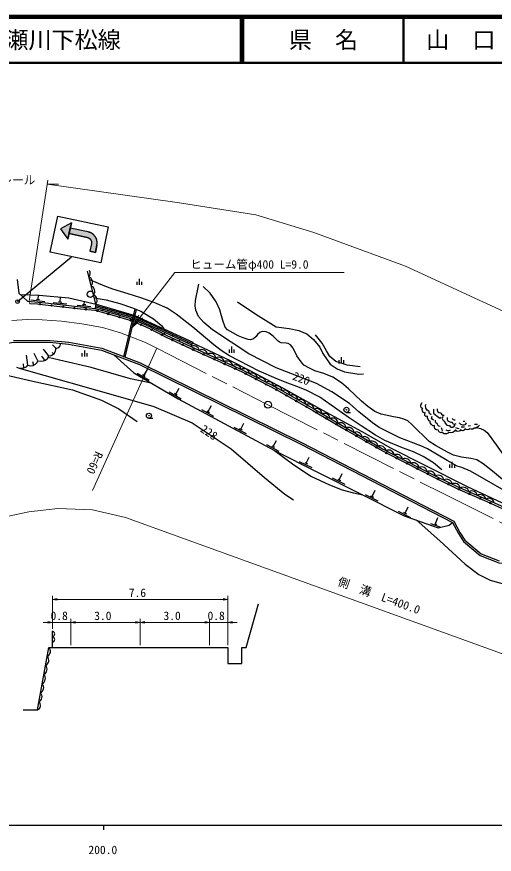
# Model space of a CAD drawing. Units: millimetres, scale not verified, with parts at other scales. Extents: x 16282 to 680000, y 20000 to 380000.
# Drawn here: x 249198 to 352632, y 198715 to 380000 of the extents above; entities that cross this region are included whole.
import ezdxf
from ezdxf.enums import TextEntityAlignment as Align

# ---------------------------------------------------------------- set-up
doc = ezdxf.new("R2010")
doc.units = ezdxf.units.MM
doc.header["$LTSCALE"] = 1000
doc.linetypes.add('CHAIN', pattern=[18.5, 12, -1.5, 3.5, -1.5])
for name, color, linetype, lineweight in [('M-BGD', 7, 'Continuous', 25), ('M-BMK', 2, 'CHAIN', 13), ('M-BMK-SRVR', 3, 'Continuous', 25), ('M-STR-HTXT', 7, 'Continuous', 13), ('M-STR-STRC', 7, 'Continuous', 25), ('M-TTL', 2, 'Continuous', 140), ('M-TTL-BAND', 7, 'Continuous', 25), ('M-TTL-LINE', 7, 'Continuous', 50)]:
    doc.layers.add(name, color=color, linetype=linetype, lineweight=lineweight)
doc.layers.add('M-TTL-TXT', color=7, linetype='Continuous')
doc.styles.add('ＭＳ ゴシック', font='')
doc.styles.get('ＭＳ ゴシック').set_extended_font_data('MS Gothic')

# ---------------------------------------------------------------- blocks, each defined once
blk = doc.blocks.new('open_arrow')
at = {"color": 0, "linetype": 'Continuous', "lineweight": -2}
blk.add_lwpolyline([(7.5, 1.25), (0, 0), (7.5, -1.25)], dxfattribs=at)

msp = doc.modelspace()

# ---------------------------------------------------------------- hatches: boundary and pattern name
at = {"layer": 'M-STR-STRC'}
for points in [[(260790, 334233), (261037, 335407), (258709, 334058), (260295, 331884), (260542, 333059)], [(265054, 329247), (266228, 329000), (266558, 330566), (266566, 330607), (266573, 330648), (266580, 330689), (266586, 330731), (266592, 330772), (266596, 330814), (266600, 330856), (266604, 330897), (266606, 330939), (266608, 330981), (266609, 331023), (266609, 331065), (266609, 331107), (266608, 331149), (266606, 331190), (266603, 331232), (266600, 331274), (266596, 331316), (266591, 331357), (266585, 331399), (266579, 331440), (266572, 331481), (266564, 331523), (266556, 331564), (266547, 331605), (266537, 331645), (266526, 331686), (266515, 331726), (266503, 331766), (266490, 331806), (266477, 331846), (266463, 331885), (266448, 331925), (266433, 331964), (266417, 332002), (266400, 332041), (266382, 332079), (266364, 332116), (266345, 332154), (266326, 332191), (266306, 332228), (266285, 332264), (266264, 332300), (266242, 332336), (266219, 332371), (266196, 332406), (266172, 332441), (266148, 332475), (266123, 332508), (266098, 332541), (266071, 332574), (266045, 332606), (266017, 332638), (265990, 332670), (265961, 332700), (265932, 332731), (265903, 332761), (265873, 332790), (265843, 332819), (265812, 332847), (265780, 332875), (265748, 332902), (265716, 332928), (265683, 332954), (265650, 332980), (265616, 333005), (265582, 333029), (265547, 333052), (265512, 333076), (265477, 333098), (265441, 333120), (265405, 333141), (265369, 333162), (265332, 333181), (265295, 333201), (265257, 333219), (265219, 333237), (265181, 333255), (265143, 333271), (265104, 333287), (265065, 333302), (265026, 333317), (264986, 333331), (264946, 333344), (264906, 333357), (264866, 333369), (264826, 333380), (264785, 333390), (264745, 333400), (264704, 333409), (260790, 334233), (260542, 333059), (264481, 332229), (264538, 332215), (264598, 332196), (264657, 332174), (264714, 332149), (264771, 332121), (264825, 332090), (264878, 332057), (264930, 332020), (264979, 331981), (265026, 331940), (265071, 331896), (265114, 331849), (265154, 331801), (265191, 331751), (265226, 331698), (265258, 331644), (265287, 331588), (265313, 331531), (265336, 331473), (265356, 331413), (265373, 331353), (265387, 331292), (265398, 331230), (265405, 331167), (265409, 331104), (265409, 331042), (265407, 330979), (265401, 330916), (265392, 330854), (265383, 330813)]]:
    msp.add_hatch(color=256, dxfattribs=at).paths.add_polyline_path(points)

# ---------------------------------------------------------------- linework, layer by layer
at = {"layer": 'M-BGD'}
for p, q in [((266337, 317838), (264519, 324926)), ((275795, 321951), (275795, 323279)), ((275262, 321951), (275262, 322647)), ((276328, 321951), (276328, 322647)), ((253805, 318824), (253904, 319738)), ((258589, 318291), (258706, 319333)), ((252281, 318688), (255264, 318364)), ((253457, 318862), (254153, 318786)), ((257064, 318161), (260045, 317825)), ((258241, 318330), (258936, 318252)), ((262258, 317564), (265244, 317267)), ((263432, 317749), (264129, 317679)), ((263781, 317714), (263849, 318407)), ((266337, 317838), (266173, 316874)), ((268015, 317041), (268100, 317328)), ((267830, 316409), (267931, 316753)), ((269658, 316247), (269743, 316535)), ((271295, 315432), (271386, 315741)), ((271470, 316029), (271554, 316317)), ((272420, 306386), (274844, 316781)), ((272713, 306318), (275125, 316666)), ((273113, 315235), (273198, 315523)), ((274652, 314423), (274786, 314712)), ((274913, 314984), (275039, 315256)), ((276419, 313954), (276545, 314226)), ((278178, 313468), (278304, 313740)), ((277935, 312945), (278051, 313196)), ((279684, 312438), (279810, 312710)), ((281443, 311952), (281569, 312224)), ((281144, 311308), (281317, 311680)), ((282949, 310921), (283076, 311194)), ((284400, 309773), (284582, 310163)), ((284708, 310435), (284834, 310708)), ((257632, 308232), (256922, 308952)), ((286214, 309405), (286341, 309677)), ((287322, 309552), (286890, 308620)), ((295785, 307266), (295785, 308594)), ((251572, 304587), (251327, 306775)), ((253767, 305518), (252943, 307092)), ((255305, 305646), (254624, 306560)), ((256066, 306673), (254964, 308048)), ((257182, 307048), (256900, 307355)), ((263383, 306451), (263383, 307148)), ((263917, 306451), (263917, 307779)), ((264450, 306451), (264450, 307148)), ((295252, 307266), (295252, 307963)), ((296319, 307266), (296319, 307963)), ((250755, 304017), (250682, 304839)), ((252872, 304539), (252708, 305284)), ((319007, 304956), (319007, 305652)), ((319540, 304956), (319540, 306284)), ((320074, 304956), (320074, 305652)), ((275285, 302853), (277875, 301338)), ((276731, 302355), (277489, 303649)), ((276429, 302531), (277034, 302178)), ((283637, 298316), (284394, 299610)), ((282191, 298814), (284780, 297299)), ((283335, 298492), (283939, 298139)), ((290652, 294518), (291360, 295840)), ((289188, 294961), (291832, 293545)), ((290343, 294683), (290960, 294352)), ((320609, 294367), (321459, 294367)), ((277823, 293094), (278673, 293094)), ((297703, 290740), (298412, 292062)), ((346289, 292392), (345872, 292415)), ((296240, 291184), (298884, 289767)), ((297395, 290905), (298012, 290574)), ((345451, 291221), (346187, 291226)), ((346979, 291429), (347488, 291499)), ((348326, 291834), (348967, 291828)), ((304755, 286962), (305464, 288284)), ((303291, 287406), (305936, 285989)), ((304447, 287127), (305064, 286797)), ((311880, 283358), (312554, 284698)), ((310405, 283764), (313085, 282416)), ((311567, 283515), (312193, 283201)), ((343000, 282357), (343000, 283054)), ((343534, 282357), (343534, 283685)), ((344067, 282357), (344067, 283054)), ((319026, 279762), (319701, 281102)), ((317552, 280169), (320232, 278820)), ((318714, 279920), (319339, 279605)), ((326173, 276166), (326847, 277506)), ((324698, 276573), (327378, 275224)), ((325860, 276324), (326485, 276009)), ((333319, 272571), (333993, 273910)), ((331844, 272977), (334524, 271628)), ((333006, 272728), (333632, 272413)), ((338831, 270279), (340809, 269573)), ((339690, 270291), (340152, 270126)), ((339921, 270208), (340425, 271621)), ((256922, 243495), (256922, 246995))]:
    msp.add_line(p, q, dxfattribs=at)
for points in [[(249278, 323159), (249618, 320164), (251553, 318465), (255432, 318044), (263033, 317185), (266173, 316874), (270422, 315682), (274367, 314551), (277990, 312920), (281713, 311017), (286890, 308620)], [(341288, 281917), (339454, 283424), (337254, 284796), (335105, 285830), (332753, 286710), (328961, 288262), (326902, 289404), (323791, 291444), (321011, 293326), (314828, 297675), (311917, 299163), (309881, 299987), (307341, 300900), (305368, 301700), (301720, 303302), (295283, 306622), (293480, 307722), (291901, 309013), (287375, 312781), (283732, 315620), (281800, 316887), (279135, 318044), (276070, 319174), (273346, 320027), (270028, 321046), (268309, 321710), (265006, 323027)], [(356834, 276269), (347459, 281613), (345588, 282460), (344586, 282692), (342413, 283949), (338183, 286487), (336753, 287152), (332177, 288844), (327703, 291118), (326236, 292095), (323326, 294489), (321302, 296282), (317421, 298834), (314122, 300646), (308603, 302794), (305364, 304033), (299483, 307055), (291628, 312225), (289705, 313815), (288567, 315147), (288021, 316462), (287817, 317452), (287891, 318561), (288649, 322134)], [(355289, 279078), (352235, 281631), (350196, 283218), (348846, 284058), (347541, 284358), (345531, 284643), (343816, 285125), (342526, 285785), (339872, 287179), (338552, 288034), (334839, 291695), (333942, 292515), (333049, 292920), (332081, 293165), (330775, 293408), (328157, 293983), (326736, 294530), (325240, 295628), (323894, 296825), (321091, 299445), (319531, 300781), (317670, 301973), (315710, 302745), (313749, 303353), (312615, 303948), (311386, 304562), (310772, 305280), (309865, 306602), (309074, 308237), (308522, 308976), (308012, 309288), (307522, 309372), (306463, 309398), (306100, 309547), (305855, 309763), (304761, 310885), (303886, 311485), (303249, 311767), (302393, 311862), (301880, 311659), (301323, 311204), (301034, 310763), (300506, 310286), (299840, 310069), (299324, 310127), (298225, 310467), (297125, 310966), (294875, 312251), (294365, 312778), (293837, 314252), (293554, 315249), (293171, 316586), (292388, 318315), (291080, 320177), (289558, 321596)], [(249938, 319884), (254036, 319733), (260452, 319184), (266434, 317816), (274806, 315364), (287322, 309552)], [(265997, 319164), (268559, 318742), (271553, 317910), (274299, 317004), (276064, 316283), (278822, 314594), (280581, 313186), (281064, 312458)], [(251870, 318186), (252036, 317925), (253683, 317831), (255388, 317646), (262991, 316787), (266099, 316479), (270313, 315297), (274229, 314174), (277817, 312560), (281538, 310658), (286871, 308188), (298021, 303123), (305528, 299230), (313324, 294788), (319835, 290962), (328257, 286091), (333042, 283662), (339970, 280137), (344700, 277816), (351057, 275063), (356078, 272798)], [(266287, 317542), (266358, 317526), (274700, 315083), (287196, 309280)], [(297051, 318286), (300994, 315590), (305398, 312870), (308234, 312524), (310309, 312109), (312049, 311334), (313467, 310167), (314819, 308497), (315500, 307125), (317124, 304763), (318610, 303776), (320187, 303164), (323272, 302631), (324315, 302699)], [(266236, 317246), (266283, 317235), (274594, 314801), (287070, 309008)], [(323567, 304253), (320777, 304570), (318304, 305341), (316988, 306441), (316285, 307654), (315366, 309332), (313890, 311162)], [(216167, 295384), (225418, 301902), (234210, 305862), (241584, 307975), (245103, 308993), (248502, 309574), (256391, 309537), (260433, 309149), (267532, 307840), (275766, 304742), (310728, 287490), (343608, 270495), (344854, 268160), (345984, 266424), (349589, 263365), (353629, 261817), (357931, 261603)], [(248469, 309974), (256411, 309937), (260489, 309545), (267639, 308227), (275925, 305110), (310908, 287847), (343903, 270793), (345199, 268364), (346287, 266692), (349796, 263714), (353712, 262213)], [(249119, 304129), (249357, 304051), (249721, 303939), (250558, 303939), (251369, 304261), (251572, 304587), (252154, 304471), (252781, 304488), (253296, 304779), (253633, 305177), (253767, 305518), (254318, 305452), (254996, 305508), (255410, 305693), (255937, 306074), (256082, 306438), (256066, 306673), (256500, 306636), (256808, 306759), (257279, 307123), (257620, 307605), (257665, 307952), (257632, 308232), (257856, 308226), (258287, 308400), (258584, 308775), (258773, 309308)], [(286890, 308620), (287038, 308552), (298196, 303483), (305720, 299582), (313524, 295135), (320037, 291308), (328448, 286443), (333224, 284019), (340149, 280495), (344867, 278179), (351219, 275429), (356234, 273167), (359844, 271722), (370717, 267029), (383725, 261494), (389484, 259263), (393999, 257580), (397720, 256503), (403307, 255196), (410647, 255114), (414082, 255371), (417629, 255657), (421331, 256299)], [(287263, 309423), (295455, 305611), (299707, 303405), (306930, 299589), (315448, 294830), (323947, 290233), (330172, 286683), (337470, 283011), (346773, 278331), (356499, 273757), (362535, 271133), (368088, 268907), (384785, 261880), (391508, 259164)], [(270218, 306829), (274581, 302918), (284163, 297313), (305055, 286121), (333128, 271995), (340477, 269373), (342859, 269945), (343608, 270495)], [(278349, 300713), (273836, 301618), (265321, 304075), (258427, 305674), (256010, 306256)], [(244823, 302893), (252653, 301113), (261306, 299218), (267523, 296970), (271292, 295163), (275305, 292409)], [(249721, 303939), (271566, 297762), (278885, 295602), (287185, 292073), (295616, 286448), (302880, 280283), (307264, 276682), (309182, 275416)], [(349463, 291560), (349158, 291283), (348639, 290955), (348284, 290928), (348006, 290745), (347608, 290706), (347311, 290799), (347146, 290681), (346849, 290599), (346443, 290678), (346275, 290814), (346134, 290486), (345838, 290384), (345549, 290423), (345326, 290560), (345271, 290353), (345010, 290267), (344623, 290259), (344346, 290380), (344217, 290556), (344055, 290274), (343630, 289993), (343188, 289931), (342860, 290001), (342747, 290079), (342673, 289865), (342322, 289716), (341774, 289752), (341454, 289931), (341364, 290161), (341161, 289970), (340770, 290079), (340595, 290247), (340521, 290536), (340128, 290615), (339769, 290807), (339661, 291175), (339686, 291553), (339320, 291476), (339035, 291707), (338736, 292115), (338731, 292449), (338509, 292547), (338307, 292808), (338140, 293181), (338160, 293530), (337913, 293436), (337713, 293540), (337606, 293704), (337589, 293975), (337642, 294364), (337456, 294255), (337232, 294320), (337062, 294700), (337049, 295028), (337155, 295213), (336952, 295283), (336800, 295444), (336743, 295675), (336755, 296012), (337029, 296473)], [(338957, 293866), (338605, 294105), (338506, 294351), (338548, 294571), (338089, 294828), (337778, 295257), (337759, 295842), (337888, 296115)], [(339473, 295032), (339478, 294160), (339880, 293802), (340256, 293532), (340871, 293142), (341165, 293307)], [(340291, 295133), (340257, 294843), (340385, 294466), (340627, 294305), (340957, 294251), (341058, 294164), (341200, 293955), (341467, 293782), (341762, 293772)], [(339477, 292694), (339185, 292887), (339064, 293118), (339147, 293554)], [(340880, 291302), (340638, 291367), (340441, 291560), (340369, 291867), (340228, 291946), (340005, 292090), (339918, 292295), (339884, 292677)], [(341470, 293479), (341315, 293019), (341529, 292607), (341841, 292445), (341953, 292108), (342381, 291621), (342766, 291488), (342968, 291495), (343078, 291292), (343302, 291160), (343684, 291179), (343955, 291363), (344173, 291652)], [(342420, 293238), (342436, 292850), (342578, 292559), (342832, 292400), (343216, 292254), (343508, 292271), (343554, 292009), (343745, 291863), (344087, 291829), (344371, 291934)], [(343516, 293029), (343704, 292804), (343975, 292750), (344141, 292734)], [(345007, 292110), (345312, 291809), (345747, 291670), (346104, 291679), (346400, 291749), (346646, 292101)], [(341590, 290468), (341351, 290532), (341268, 290794), (341237, 291040)], [(343077, 290517), (342917, 290411), (342531, 290399), (342182, 290524)], [(344252, 291115), (344613, 290911), (345034, 290906)], [(348818, 291068), (349673, 290902), (350480, 290492), (351083, 289980), (352141, 288614), (355097, 284500)], [(305055, 286121), (308965, 283214), (312873, 280567), (316949, 278660), (319692, 277598), (322151, 276951), (324192, 276491)], [(335699, 271078), (340821, 266588), (346328, 261506), (349316, 259290), (351746, 258031), (354344, 257324), (356144, 257028), (359005, 257027), (362809, 257046)], [(250561, 229995), (253672, 229995), (256172, 243495), (294922, 243495), (294922, 239995), (297922, 239995), (297922, 243495), (298922, 243495), (301599, 252909)]]:
    msp.add_lwpolyline(points, dxfattribs=at)
for centre, radius in [((265149, 319919), 700), ((254221, 317773), 150), ((256705, 317497), 150), ((259190, 317217), 150), ((261674, 316936), 150), ((264160, 316671), 150), ((266630, 316330), 150), ((269037, 315655), 150), ((271442, 314974), 150), ((273845, 314285), 150), ((276145, 313312), 150), ((278410, 312256), 150), ((280636, 311118), 150), ((282888, 310033), 150), ((285156, 308982), 150), ((287427, 307936), 150), ((289703, 306902), 150), ((291979, 305868), 150), ((294255, 304834), 150), ((296531, 303800), 150), ((298788, 302725), 150), ((301007, 301575), 150), ((303226, 300424), 150), ((305446, 299273), 150), ((307620, 298039), 150), ((309792, 296801), 150), ((311964, 295563), 150), ((277823, 293644), 550), ((277823, 293644), 50), ((314130, 294315), 150), ((320609, 294917), 550), ((320609, 294917), 50), ((316285, 293048), 150), ((318441, 291782), 150), ((320599, 290520), 150), ((322763, 289269), 150), ((324927, 288017), 150), ((327091, 286765), 150), ((329286, 285569), 150), ((331515, 284438), 150), ((333744, 283305), 150), ((335972, 282172), 150), ((338200, 281038), 150), ((340432, 279911), 150), ((342676, 278809), 150), ((344925, 277718), 150), ((347219, 276725), 150), ((349513, 275731), 150), ((351802, 274727), 150)]:
    msp.add_circle(centre, radius, dxfattribs=at)
for centre, radius, start, end in [((263871, 324432), 1250, 321.25909, 31.17974), ((264368, 322495), 1250, 321.25909, 67.51929), ((264865, 320558), 1250, 321.25909, 67.51929), ((265362, 318621), 1250, 321.25909, 67.51929), ((287489, 307523), 1250, 12.43828, 118.69849), ((289310, 306695), 1250, 12.43828, 118.69849), ((291131, 305868), 1250, 12.43828, 118.69849), ((292952, 305041), 1250, 12.43828, 118.69849), ((294773, 304214), 1250, 12.43828, 118.69849), ((296594, 303387), 1250, 12.43828, 118.69849), ((298413, 302622), 1194, 6.39652, 120.03647), ((300142, 301629), 1250, 9.46316, 115.72336), ((301918, 300708), 1250, 9.46316, 115.72336), ((303693, 299787), 1250, 9.46316, 115.72336), ((305469, 298902), 1219, 6.21652, 116.46104), ((307178, 297887), 1250, 7.19547, 113.45567), ((308916, 296897), 1250, 7.19547, 113.45567), ((310654, 295907), 1250, 7.19547, 113.45567), ((312392, 294918), 1249, 7.0722, 113.48427), ((314113, 293919), 1250, 6.42962, 112.68982), ((315837, 292905), 1250, 6.42962, 112.68982), ((317562, 291892), 1250, 6.42962, 112.68982), ((319286, 290876), 1253, 6.72301, 112.62214), ((321020, 289872), 1250, 6.82558, 113.08578), ((322752, 288871), 1250, 6.82558, 113.08578), ((324483, 287870), 1250, 6.82558, 113.08578), ((326214, 286868), 1250, 6.82558, 113.08578), ((327943, 285826), 1287, 10.31396, 112.27223), ((329761, 284935), 1250, 9.96121, 116.22141), ((331545, 284030), 1250, 9.96121, 116.22141), ((333328, 283125), 1250, 9.96121, 116.22141), ((335110, 282218), 1250, 9.90127, 116.16147), ((336892, 281311), 1250, 9.90127, 116.16147), ((338675, 280404), 1250, 9.90127, 116.16147), ((340457, 279497), 1250, 9.90127, 116.16147), ((342267, 278620), 1250, 10.72702, 116.98722), ((344062, 277720), 1267, 12.39529, 116.6045), ((345919, 276906), 1250, 13.45477, 119.71498), ((347755, 276111), 1250, 13.45477, 119.71498), ((349590, 275317), 1250, 13.45477, 119.71498), ((351424, 274541), 1233, 11.72416, 120.1098), ((255252, 242648), 1250, 296.37842, 42.63863), ((254888, 240682), 1250, 296.37842, 42.63863), ((254524, 238715), 1250, 296.37842, 42.63863), ((254160, 236749), 1250, 296.37842, 42.63863), ((253796, 234782), 1250, 296.37842, 42.63863), ((253432, 232815), 1250, 296.37842, 42.63863), ((253358, 230933), 989, 288.5178, 50.49924)]:
    msp.add_arc(centre, radius, start, end, dxfattribs=at)
for centre in [(256172, 246395), (256172, 245195)]:
    msp.add_ellipse(centre, major_axis=(1250, 0), ratio=0.6, start_param=5.3558901, end_param=7.2104805, dxfattribs=at)
at = {"layer": 'M-BMK'}
msp.add_lwpolyline([(248120, 314215), (251457, 314461), (254673, 314430), (258890, 314140), (263318, 313522), (267758, 312702), (271654, 311566), (274116, 310662), (277106, 309455), (279529, 308251), (303600, 296012), (341679, 276705), (369446, 262922)], dxfattribs=at)
at = {"layer": 'M-BMK-SRVR'}
msp.add_circle((303600, 296012), 750, dxfattribs=at)
msp.add_circle((303600, 296012), 750, dxfattribs=at)
at = {"layer": 'M-STR-HTXT'}
for p, q in [((251877, 318430), (255900, 344606)), ((255771, 343764), (258226, 343766)), ((279529, 308251), (265633, 277456)), ((256922, 247495), (256922, 254634)), ((256922, 253884), (294922, 253884)), ((294922, 243995), (294922, 254634)), ((254922, 248898), (262922, 248898)), ((260922, 243995), (260922, 249648)), ((260922, 248898), (275922, 248898)), ((275922, 243995), (275922, 249648)), ((275922, 248898), (290922, 248898)), ((288922, 248898), (296922, 248898)), ((290922, 243995), (290922, 249648))]:
    msp.add_line(p, q, dxfattribs=at)
for points in [[(539731, 328786), (531137, 335346), (520245, 340484), (508652, 344358), (497808, 346241), (487218, 347236), (477257, 347021), (462621, 344789), (454987, 341296), (447181, 334679), (440535, 326770), (428732, 308634), (425097, 301558), (417160, 295740), (409148, 294040), (400417, 295098), (333391, 325994), (313518, 333263), (300963, 337100), (283977, 339820), (255771, 343764)], [(274207, 312727), (283439, 324665), (320150, 324665)], [(242972, 270931), (251809, 272801), (258126, 273576), (265624, 273238), (272735, 271591), (384739, 231159), (398158, 228168), (411124, 227816), (427576, 228450), (440826, 232045), (451941, 237710), (465826, 245134), (474485, 248310), (483471, 250525), (491454, 251512), (498470, 250928), (506976, 248464), (512576, 244436)]]:
    msp.add_lwpolyline(points, dxfattribs=at)
at = {"layer": 'M-STR-STRC'}
for p, q in [((256422, 329021), (258070, 336849)), ((258070, 336849), (269030, 334542)), ((261037, 335407), (258709, 334058)), ((261037, 335407), (260295, 331884)), ((258709, 334058), (260295, 331884)), ((264704, 333409), (260790, 334233)), ((269030, 334542), (267611, 327802)), ((264456, 332234), (260542, 333059)), ((265383, 330813), (265054, 329247)), ((266558, 330566), (266228, 329000)), ((267382, 326713), (256422, 329021)), ((266228, 329000), (265054, 329247)), ((249376, 318356), (261030, 328051)), ((267610, 327796), (267382, 326713))]:
    msp.add_line(p, q, dxfattribs=at)
for points in [[(260790, 334233), (261037, 335407), (258709, 334058), (260295, 331884)], [(264704, 333409), (260790, 334233), (260542, 333059), (264456, 332234), (264477, 332230), (264497, 332225), (264518, 332220), (264538, 332214), (264558, 332208), (264578, 332202), (264598, 332196), (264617, 332189), (264637, 332181), (264657, 332174), (264676, 332166), (264695, 332157), (264714, 332149), (264733, 332140), (264752, 332130), (264771, 332121), (264789, 332111), (264807, 332101), (264825, 332090), (264843, 332079), (264861, 332068), (264878, 332056), (264896, 332045), (264913, 332032), (264930, 332020), (264946, 332007), (264963, 331994), (264979, 331981), (264995, 331967), (265010, 331954), (265026, 331939), (265041, 331925), (265056, 331910), (265071, 331895), (265085, 331880), (265099, 331865), (265113, 331849), (265127, 331833), (265140, 331817), (265153, 331801), (265166, 331784), (265179, 331767), (265191, 331750), (265203, 331733), (265214, 331716), (265226, 331698), (265237, 331680), (265247, 331662), (265258, 331644), (265268, 331626), (265277, 331607), (265287, 331588), (265296, 331569), (265304, 331550), (265313, 331531), (265321, 331512), (265329, 331492), (265336, 331473), (265343, 331453), (265350, 331433), (265356, 331413), (265362, 331393), (265368, 331373), (265373, 331353), (265378, 331332), (265382, 331312), (265387, 331291), (265391, 331271), (265394, 331250), (265397, 331229), (265400, 331209), (265402, 331188), (265404, 331167), (265406, 331146), (265407, 331125), (265408, 331104), (265409, 331083), (265409, 331063), (265409, 331042), (265409, 331021), (265408, 331000), (265406, 330979), (265405, 330958), (265403, 330937), (265400, 330916), (265398, 330895), (265395, 330875), (265391, 330854), (265388, 330834), (265383, 330813), (265054, 329247), (266228, 329000), (266558, 330566), (266566, 330607), (266573, 330648), (266580, 330689), (266586, 330731), (266592, 330772), (266596, 330814), (266600, 330856), (266604, 330897), (266606, 330939), (266608, 330981), (266609, 331023), (266609, 331065), (266609, 331107), (266608, 331149), (266606, 331190), (266603, 331232), (266600, 331274), (266596, 331316), (266591, 331357), (266585, 331399), (266579, 331440), (266572, 331481), (266564, 331523), (266556, 331564), (266547, 331605), (266537, 331645), (266526, 331686), (266515, 331726), (266503, 331766), (266490, 331806), (266477, 331846), (266463, 331885), (266448, 331925), (266433, 331964), (266417, 332002), (266400, 332041), (266382, 332079), (266364, 332116), (266345, 332154), (266326, 332191), (266306, 332228), (266285, 332264), (266264, 332300), (266242, 332336), (266219, 332371), (266196, 332406), (266172, 332441), (266148, 332475), (266123, 332508), (266098, 332541), (266071, 332574), (266045, 332606), (266017, 332638), (265990, 332670), (265961, 332700), (265932, 332731), (265903, 332761), (265873, 332790), (265843, 332819), (265812, 332847), (265780, 332875), (265748, 332902), (265716, 332928), (265683, 332954), (265650, 332980), (265616, 333005), (265582, 333029), (265547, 333052), (265512, 333076), (265477, 333098), (265441, 333120), (265405, 333141), (265369, 333162), (265332, 333181), (265295, 333201), (265257, 333219), (265219, 333237), (265181, 333255), (265143, 333271), (265104, 333287), (265065, 333302), (265026, 333317), (264986, 333331), (264946, 333344), (264906, 333357), (264866, 333369), (264826, 333380), (264785, 333390), (264745, 333400)]]:
    msp.add_lwpolyline(points, close=True, dxfattribs=at)
msp.add_circle((249376, 318356), 400, dxfattribs=at)
at = {"layer": 'M-TTL'}
msp.add_line((680000, 380000), (40000, 380000), dxfattribs=at)
at = {"layer": 'M-TTL-BAND'}
for p, q in [((40000, 205000), (579000, 205000)), ((268000, 205000), (268000, 204000))]:
    msp.add_line(p, q, dxfattribs=at)
at = {"layer": 'M-TTL-LINE'}
for p, q in [((297750, 380000), (297750, 370000)), ((298250, 380000), (298250, 370000)), ((333000, 380000), (333000, 370000)), ((40000, 370000), (680000, 370000))]:
    msp.add_line(p, q, dxfattribs=at)

# ---------------------------------------------------------------- block references
at = {"layer": 'M-STR-HTXT'}
for p, xscale, yscale, rotation in [((274207, 312727), 400, 400, 52.3), ((294922, 253884), 133, 133, 180), ((256922, 248898), 133, 133, 180), ((275922, 248898), 133, 133, 180), ((290922, 248898), 133, 133, 180), ((290922, 248898), 133, 133, 180)]:
    msp.add_blockref('open_arrow', p, dxfattribs=dict(at, xscale=xscale, yscale=yscale, rotation=rotation))
at = {"layer": 'M-STR-HTXT', "xscale": 133, "yscale": 133}
for p in [(256922, 253884), (260922, 248898), (260922, 248898), (275922, 248898), (294922, 248898)]:
    msp.add_blockref('open_arrow', p, dxfattribs=at)

# ---------------------------------------------------------------- texts
at = {"layer": 'M-BGD', "style": 'ＭＳ ゴシック'}
for s, rotation, p in [('220', 338.735, (310329, 300326)), ('228', 326.288, (290048, 288809))]:
    msp.add_text(s, height=1833, rotation=rotation, dxfattribs=at).set_placement(p, align=Align.BOTTOM_CENTER)
at = {"layer": 'M-STR-HTXT', "style": 'ＭＳ ゴシック'}
msp.add_text('ガードレール', height=1833, dxfattribs=at).set_placement((245714, 343187), align=Align.BOTTOM_CENTER)
msp.add_text('ヒューム管φ400 L=9.0', height=1833, dxfattribs=at).set_placement((312403, 324927), align=Align.BOTTOM_RIGHT)
for s, rotation, p in [('R=60', 245.711, (264767, 284034)), ('側\u3000溝\u3000L=400.0', 340.151, (327177, 253318))]:
    msp.add_text(s, height=1833, rotation=rotation, dxfattribs=at).set_placement(p, align=Align.BOTTOM_CENTER)
for s, p in [('7.6', (275348, 255322)), ('0.8', (258391, 250336)), ('3.0', (267853, 250336)), ('3.0', (282853, 250336)), ('0.8', (292391, 250336))]:
    msp.add_text(s, height=1833, dxfattribs=at).set_placement(p, align=Align.MIDDLE_CENTER)
at = {"layer": 'M-TTL-BAND', "style": 'ＭＳ ゴシック'}
msp.add_text('200.0', height=1833, dxfattribs=at).set_placement((267844, 198195), align=Align.BOTTOM_CENTER)
at = {"layer": 'M-TTL-TXT', "style": 'ＭＳ ゴシック'}
msp.add_text('一般県道\u3000三瀬川下松線', height=3666, dxfattribs=at).set_placement((216734, 375000), align=Align.MIDDLE_LEFT)
for s, p in [('県\u3000名', (315625, 375000)), ('山\u3000口\u3000県', (350375, 375000))]:
    msp.add_text(s, height=3666, dxfattribs=at).set_placement(p, align=Align.MIDDLE_CENTER)

doc.saveas('drawing.dxf')
